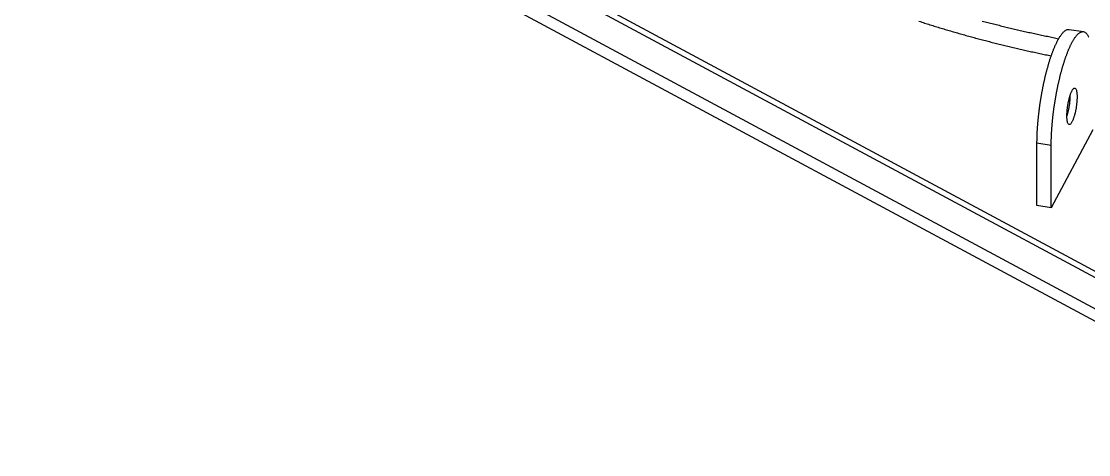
# Model space of a CAD drawing. Header units: millimetres. Extents: x 0 to 841, y 0 to 594.
# Drawn here: x 100.7 to 290.2, y 160.9 to 237.8 of the extents above; entities that cross this region are included whole.
import ezdxf

# ---------------------------------------------------------------- set-up
doc = ezdxf.new("R2010")
doc.units = ezdxf.units.MM
doc.layers.add('FINA', color=7, linetype='CONTINUOUS', lineweight=25)

msp = doc.modelspace()

# ---------------------------------------------------------------- linework, layer by layer
at = {"layer": 'FINA'}
for points in [[(72.53, 310.93), (336.53, 169.19)], [(71.5, 310.38), (335.5, 168.64)], [(71.5, 304.84), (335.5, 163.1)], [(71.5, 304.84), (335.5, 163.1)], [(71.5, 302.63), (335.5, 160.89)], [(260.1, 237.82), (260.35, 237.74), (260.59, 237.66), (260.83, 237.58), (261.08, 237.5), (261.32, 237.43), (261.56, 237.35), (261.81, 237.27), (262.05, 237.2), (262.3, 237.12), (262.54, 237.04), (262.78, 236.97), (263.03, 236.89), (263.27, 236.82), (263.52, 236.74), (263.76, 236.67), (264.01, 236.59), (264.25, 236.52), (264.5, 236.45), (264.74, 236.37), (264.99, 236.3), (265.23, 236.23), (265.48, 236.16), (265.72, 236.09), (265.97, 236.01), (266.21, 235.94), (266.46, 235.87), (266.7, 235.8), (266.95, 235.73), (267.2, 235.66), (267.44, 235.59), (267.69, 235.52), (267.93, 235.45), (268.18, 235.38), (268.43, 235.31), (268.67, 235.25), (268.92, 235.18), (269.16, 235.11), (269.41, 235.04), (269.66, 234.98), (269.9, 234.91), (270.15, 234.84), (270.4, 234.78), (270.65, 234.71), (270.89, 234.64), (271.14, 234.58), (271.39, 234.51), (271.63, 234.45), (271.88, 234.38), (272.13, 234.32), (272.38, 234.26), (272.62, 234.19), (272.87, 234.13), (273.12, 234.07), (273.37, 234), (273.61, 233.94), (273.86, 233.88), (274.11, 233.82), (274.36, 233.75), (274.61, 233.69), (274.85, 233.63), (275.1, 233.57), (275.35, 233.51), (275.6, 233.45), (275.85, 233.39), (276.1, 233.33), (276.35, 233.27), (276.59, 233.21), (276.84, 233.15), (277.09, 233.1), (277.34, 233.04), (277.59, 232.98), (277.84, 232.92), (278.09, 232.86), (278.34, 232.81), (278.59, 232.75), (278.84, 232.69), (279.08, 232.64), (279.33, 232.58), (279.58, 232.53), (279.83, 232.47), (280.08, 232.41), (280.33, 232.36), (280.58, 232.3), (280.83, 232.25), (281.08, 232.2), (281.33, 232.14), (281.58, 232.09), (281.83, 232.04), (282.08, 231.98), (282.33, 231.93), (282.58, 231.88), (282.83, 231.83), (283.08, 231.77), (283.33, 231.72), (283.58, 231.67)], [(271.32, 237.85), (271.57, 237.79), (271.82, 237.72), (272.07, 237.66), (272.32, 237.59), (272.57, 237.53), (272.82, 237.46), (273.07, 237.4), (273.32, 237.34), (273.57, 237.27), (273.82, 237.21), (274.07, 237.15), (274.32, 237.09), (274.57, 237.02), (274.82, 236.96), (275.08, 236.9), (275.33, 236.84), (275.58, 236.78), (275.83, 236.72), (276.08, 236.66), (276.33, 236.6), (276.58, 236.54), (276.83, 236.48), (277.08, 236.42), (277.34, 236.36), (277.59, 236.3), (277.84, 236.24), (278.09, 236.18), (278.34, 236.13), (278.6, 236.07), (278.85, 236.01), (279.1, 235.96), (279.35, 235.9), (279.6, 235.84), (279.86, 235.79), (280.11, 235.73), (280.36, 235.68), (280.61, 235.62), (280.86, 235.57), (281.12, 235.51), (281.37, 235.46), (281.62, 235.4), (281.87, 235.35), (282.13, 235.3), (282.38, 235.24), (282.63, 235.19), (282.89, 235.14), (283.14, 235.08), (283.39, 235.03), (283.65, 234.98), (283.9, 234.93), (284.15, 234.88), (284.4, 234.83), (284.66, 234.78), (284.91, 234.72)], [(281.05, 216.17), (281.05, 216.29), (281.05, 216.41), (281.05, 216.53), (281.06, 216.65), (281.06, 216.77), (281.06, 216.89), (281.06, 217.01), (281.06, 217.13), (281.07, 217.25), (281.07, 217.37), (281.08, 217.49), (281.08, 217.61), (281.08, 217.73), (281.09, 217.85), (281.1, 217.97), (281.1, 218.09), (281.11, 218.21), (281.11, 218.34), (281.12, 218.46), (281.13, 218.58), (281.13, 218.7), (281.14, 218.82), (281.15, 218.94), (281.16, 219.06), (281.17, 219.18), (281.18, 219.3), (281.18, 219.42), (281.19, 219.54), (281.2, 219.66), (281.21, 219.78), (281.22, 219.9), (281.23, 220.02), (281.24, 220.14), (281.26, 220.26), (281.27, 220.38), (281.28, 220.5), (281.29, 220.62), (281.3, 220.74), (281.31, 220.86), (281.33, 220.98), (281.34, 221.1), (281.35, 221.22), (281.37, 221.34), (281.38, 221.46), (281.39, 221.58), (281.41, 221.7), (281.42, 221.82), (281.44, 221.94), (281.45, 222.06), (281.47, 222.18), (281.48, 222.3), (281.5, 222.42), (281.52, 222.54), (281.53, 222.66), (281.55, 222.77), (281.57, 222.89), (281.58, 223.01), (281.6, 223.13), (281.62, 223.25), (281.64, 223.37), (281.65, 223.49), (281.67, 223.61), (281.69, 223.73), (281.71, 223.85), (281.73, 223.97), (281.75, 224.09), (281.77, 224.21), (281.79, 224.32), (281.81, 224.44), (281.83, 224.56), (281.85, 224.68), (281.87, 224.8), (281.89, 224.92), (281.91, 225.04), (281.93, 225.16), (281.95, 225.27), (281.98, 225.39), (282, 225.51), (282.02, 225.63), (282.04, 225.75), (282.07, 225.87), (282.09, 225.99), (282.11, 226.1), (282.14, 226.22), (282.16, 226.34), (282.18, 226.46), (282.21, 226.58), (282.23, 226.69), (282.26, 226.81), (282.28, 226.93), (282.31, 227.05), (282.34, 227.17), (282.36, 227.28), (282.39, 227.4), (282.42, 227.52), (282.44, 227.64), (282.47, 227.75), (282.5, 227.87), (282.53, 227.99), (282.55, 228.11), (282.58, 228.22), (282.61, 228.34), (282.64, 228.46), (282.67, 228.57), (282.7, 228.69), (282.73, 228.81), (282.76, 228.92), (282.79, 229.04), (282.82, 229.16), (282.85, 229.27), (282.88, 229.39), (282.92, 229.51), (282.95, 229.62), (282.98, 229.74), (283.01, 229.85), (283.05, 229.97), (283.08, 230.09), (283.11, 230.2), (283.15, 230.32), (283.18, 230.43), (283.22, 230.55), (283.25, 230.66), (283.29, 230.78), (283.33, 230.89), (283.36, 231.01), (283.4, 231.12), (283.44, 231.24), (283.47, 231.35), (283.51, 231.47), (283.55, 231.58), (283.59, 231.7), (283.63, 231.81), (283.67, 231.92), (283.71, 232.04), (283.75, 232.15), (283.79, 232.26), (283.84, 232.38), (283.88, 232.49), (283.92, 232.6), (283.97, 232.71), (284.01, 232.83), (284.06, 232.94), (284.1, 233.05), (284.15, 233.16), (284.2, 233.27), (284.24, 233.38), (284.29, 233.49), (284.34, 233.6), (284.39, 233.71), (284.44, 233.82), (284.49, 233.93), (284.55, 234.04), (284.6, 234.15), (284.66, 234.25), (284.71, 234.36), (284.77, 234.47), (284.83, 234.57), (284.88, 234.68), (284.95, 234.78), (285.01, 234.89), (285.07, 234.99), (285.13, 235.09), (285.2, 235.19), (285.27, 235.29), (285.34, 235.39), (285.41, 235.49), (285.49, 235.58), (285.56, 235.67), (285.64, 235.77), (285.72, 235.85), (285.81, 235.94), (285.9, 236.02), (285.99, 236.09), (286.09, 236.16), (286.19, 236.23), (286.3, 236.28), (286.41, 236.32), (286.53, 236.35), (286.65, 236.36), (286.77, 236.35)], [(283.58, 215.78), (283.58, 215.9), (283.58, 216.02), (283.58, 216.14), (283.58, 216.26), (283.58, 216.38), (283.58, 216.5), (283.59, 216.62), (283.59, 216.74), (283.59, 216.86), (283.6, 216.98), (283.6, 217.1), (283.6, 217.23), (283.61, 217.35), (283.61, 217.47), (283.62, 217.59), (283.62, 217.71), (283.63, 217.83), (283.64, 217.95), (283.64, 218.07), (283.65, 218.19), (283.66, 218.31), (283.67, 218.43), (283.67, 218.55), (283.68, 218.67), (283.69, 218.79), (283.7, 218.91), (283.71, 219.03), (283.72, 219.15), (283.73, 219.27), (283.74, 219.39), (283.75, 219.51), (283.76, 219.63), (283.77, 219.75), (283.78, 219.87), (283.79, 219.99), (283.8, 220.11), (283.81, 220.23), (283.83, 220.35), (283.84, 220.47), (283.85, 220.59), (283.86, 220.71), (283.88, 220.83), (283.89, 220.95), (283.91, 221.07), (283.92, 221.19), (283.93, 221.31), (283.95, 221.43), (283.96, 221.55), (283.98, 221.67), (283.99, 221.79), (284.01, 221.91), (284.02, 222.03), (284.04, 222.15), (284.06, 222.27), (284.07, 222.39), (284.09, 222.51), (284.11, 222.63), (284.12, 222.75), (284.14, 222.87), (284.16, 222.98), (284.18, 223.1), (284.2, 223.22), (284.21, 223.34), (284.23, 223.46), (284.25, 223.58), (284.27, 223.7), (284.29, 223.82), (284.31, 223.94), (284.33, 224.06), (284.35, 224.18), (284.37, 224.29), (284.39, 224.41), (284.41, 224.53), (284.43, 224.65), (284.46, 224.77), (284.48, 224.89), (284.5, 225.01), (284.52, 225.12), (284.54, 225.24), (284.57, 225.36), (284.59, 225.48), (284.61, 225.6), (284.64, 225.72), (284.66, 225.83), (284.68, 225.95), (284.71, 226.07), (284.73, 226.19), (284.76, 226.31), (284.78, 226.42), (284.81, 226.54), (284.83, 226.66), (284.86, 226.78), (284.89, 226.9), (284.91, 227.01), (284.94, 227.13), (284.97, 227.25), (284.99, 227.37), (285.02, 227.48), (285.05, 227.6), (285.08, 227.72), (285.11, 227.84), (285.13, 227.95), (285.16, 228.07), (285.19, 228.19), (285.22, 228.3), (285.25, 228.42), (285.28, 228.54), (285.31, 228.65), (285.34, 228.77), (285.38, 228.89), (285.41, 229), (285.44, 229.12), (285.47, 229.24), (285.5, 229.35), (285.54, 229.47), (285.57, 229.58), (285.6, 229.7), (285.64, 229.82), (285.67, 229.93), (285.71, 230.05), (285.74, 230.16), (285.78, 230.28), (285.81, 230.39), (285.85, 230.51), (285.89, 230.62), (285.92, 230.74), (285.96, 230.85), (286, 230.97), (286.04, 231.08), (286.08, 231.19), (286.12, 231.31), (286.16, 231.42), (286.2, 231.54), (286.24, 231.65), (286.28, 231.76), (286.32, 231.88), (286.36, 231.99), (286.4, 232.1), (286.45, 232.21), (286.49, 232.33), (286.54, 232.44), (286.58, 232.55), (286.63, 232.66), (286.67, 232.77), (286.72, 232.88), (286.77, 232.99), (286.82, 233.11), (286.87, 233.22), (286.92, 233.32), (286.97, 233.43), (287.02, 233.54), (287.07, 233.65), (287.13, 233.76), (287.18, 233.87), (287.24, 233.97), (287.29, 234.08), (287.35, 234.19), (287.41, 234.29), (287.47, 234.4), (287.53, 234.5), (287.59, 234.6), (287.66, 234.7), (287.73, 234.81), (287.79, 234.9), (287.86, 235), (287.94, 235.1), (288.01, 235.19), (288.09, 235.29), (288.17, 235.38), (288.25, 235.47), (288.33, 235.55), (288.42, 235.63), (288.52, 235.71), (288.62, 235.78), (288.72, 235.84), (288.83, 235.89), (288.94, 235.94), (289.06, 235.96), (289.18, 235.98), (289.3, 235.97)], [(286.77, 236.35), (289.3, 235.97)], [(289.3, 235.97), (289.41, 235.94), (289.52, 235.89), (289.63, 235.83), (289.72, 235.76), (289.81, 235.67), (289.89, 235.58), (289.96, 235.49), (290.03, 235.39), (290.09, 235.28), (290.14, 235.18), (290.2, 235.07), (290.24, 234.96)], [(286.36, 221.01), (286.36, 221.13), (286.36, 221.25), (286.37, 221.37), (286.37, 221.49), (286.38, 221.61), (286.39, 221.73), (286.4, 221.85), (286.41, 221.97), (286.42, 222.1), (286.43, 222.22), (286.44, 222.33), (286.46, 222.45), (286.47, 222.57), (286.49, 222.69), (286.51, 222.81), (286.53, 222.93), (286.55, 223.05), (286.57, 223.17), (286.59, 223.29), (286.61, 223.41), (286.64, 223.53), (286.66, 223.64), (286.69, 223.76), (286.72, 223.88), (286.74, 224), (286.77, 224.11), (286.8, 224.23), (286.84, 224.35), (286.87, 224.46), (286.91, 224.58), (286.94, 224.69), (286.98, 224.81), (287.02, 224.92), (287.06, 225.03), (287.11, 225.15), (287.16, 225.26), (287.21, 225.37), (287.26, 225.47), (287.32, 225.58), (287.39, 225.68), (287.46, 225.78), (287.54, 225.86), (287.64, 225.93), (287.76, 225.95)], [(287.76, 225.95), (287.87, 225.9), (287.94, 225.8), (287.99, 225.69), (288.04, 225.58), (288.07, 225.46), (288.09, 225.35), (288.11, 225.23), (288.13, 225.11), (288.14, 224.99), (288.15, 224.87), (288.16, 224.75), (288.16, 224.63), (288.16, 224.51), (288.16, 224.39), (288.16, 224.27), (288.16, 224.15), (288.16, 224.03), (288.15, 223.91), (288.14, 223.79), (288.14, 223.67), (288.13, 223.55), (288.12, 223.43), (288.1, 223.31), (288.09, 223.19), (288.08, 223.07), (288.06, 222.95), (288.05, 222.83), (288.03, 222.71), (288.01, 222.59), (288, 222.47), (287.98, 222.35), (287.95, 222.23), (287.93, 222.12), (287.91, 222), (287.89, 221.88), (287.86, 221.76), (287.83, 221.64), (287.81, 221.53), (287.78, 221.41), (287.75, 221.29), (287.72, 221.18), (287.69, 221.06), (287.65, 220.94), (287.62, 220.83), (287.58, 220.71), (287.54, 220.6), (287.5, 220.49), (287.46, 220.37), (287.41, 220.26), (287.37, 220.15), (287.32, 220.04), (287.26, 219.94), (287.2, 219.83), (287.14, 219.73), (287.07, 219.63), (286.98, 219.55), (286.88, 219.48), (286.76, 219.46)], [(286.9, 224.56), (286.9, 224.44), (286.9, 224.32), (286.89, 224.19), (286.89, 224.07), (286.88, 223.95), (286.87, 223.83), (286.86, 223.7), (286.85, 223.58), (286.84, 223.46), (286.83, 223.33), (286.81, 223.21), (286.8, 223.09), (286.78, 222.97), (286.76, 222.84), (286.74, 222.72), (286.72, 222.6), (286.7, 222.48), (286.68, 222.36), (286.66, 222.24), (286.63, 222.12), (286.61, 221.99), (286.58, 221.87), (286.55, 221.75), (286.52, 221.63), (286.49, 221.51), (286.46, 221.39), (286.43, 221.28), (286.4, 221.16), (286.36, 221.04)], [(286.76, 219.46), (286.65, 219.52), (286.57, 219.62), (286.52, 219.74), (286.48, 219.86), (286.45, 219.99), (286.42, 220.11), (286.4, 220.24), (286.39, 220.37), (286.38, 220.5), (286.37, 220.62), (286.36, 220.75), (286.36, 220.88), (286.36, 221.01)], [(290.95, 218.56), (283.58, 204.71)], [(281.05, 205.09), (281.05, 216.17)], [(283.58, 215.78), (281.05, 216.17)], [(283.58, 204.71), (283.58, 215.78)], [(283.58, 204.71), (281.05, 205.09)]]:
    msp.add_lwpolyline(points, dxfattribs=at)

doc.saveas('drawing.dxf')
